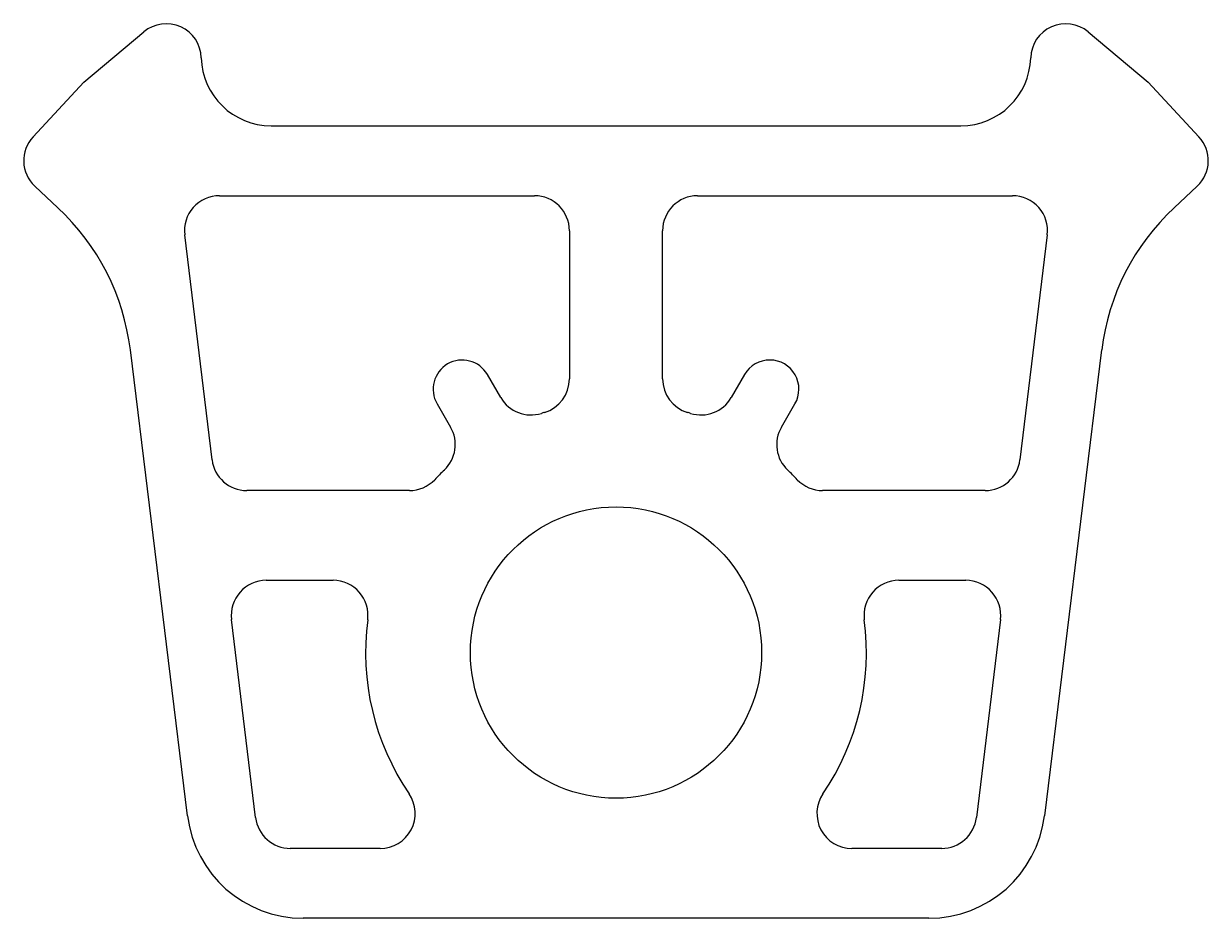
# Model space of a CAD drawing. Extents: x 1946.6 to 1997.4, y 1547 to 1585.4.
import ezdxf

# ---------------------------------------------------------------- set-up
doc = ezdxf.new("R2010")
doc.units = 0
doc.layers.get('0').update_dxf_attribs({"linetype": 'CONTINUOUS'})

msp = doc.modelspace()

# ---------------------------------------------------------------- linework, layer by layer
for p, q in [((1949.174, 1582.894), (1951.746, 1585.052)), ((1992.275, 1585.052), (1994.847, 1582.894)), ((1946.992, 1580.554), (1949.174, 1582.894)), ((1994.847, 1582.894), (1997.029, 1580.554)), ((1957.209, 1581.024), (1986.812, 1581.024)), ((1948.061, 1577.506), (1947.066, 1578.434)), ((1995.961, 1577.506), (1996.955, 1578.434)), ((1954.989, 1578.024), (1968.511, 1578.024)), ((1975.511, 1578.024), (1989.032, 1578.024)), ((1954.674, 1566.694), (1953.5, 1576.343)), ((1970.011, 1576.524), (1970.011, 1570.163)), ((1974.011, 1570.163), (1974.011, 1576.524)), ((1990.521, 1576.343), (1989.347, 1566.694)), ((1953.622, 1551.414), (1951.166, 1571.411)), ((1992.855, 1571.411), (1990.4, 1551.414)), ((1967.067, 1569.363), (1966.491, 1570.353)), ((1977.53, 1570.353), (1976.954, 1569.363)), ((1964.33, 1569.095), (1964.911, 1568.099)), ((1979.111, 1568.099), (1979.691, 1569.095)), ((1963.143, 1565.375), (1956.163, 1565.375)), ((1987.858, 1565.375), (1980.878, 1565.375)), ((1956.997, 1561.524), (1959.866, 1561.524)), ((1984.156, 1561.524), (1987.025, 1561.524)), ((1956.542, 1551.343), (1955.508, 1559.843)), ((1988.514, 1559.843), (1987.48, 1551.343)), ((1961.889, 1550.024), (1958.031, 1550.024)), ((1985.99, 1550.024), (1982.133, 1550.024)), ((1985.437, 1547.024), (1958.584, 1547.024))]:
    msp.add_line(p, q)
msp.add_circle((1972.011, 1558.424), 6.25)
for centre, radius, start, end in [((1952.711, 1583.903), 1.5, 1.533, 130), ((1991.311, 1583.903), 1.5, 50, 178.467), ((1957.209, 1584.024), 3, 181.533, 270), ((1986.812, 1584.024), 3, 270, 358.467), ((1948.089, 1579.531), 1.5, 137, 227), ((1995.932, 1579.531), 1.5, 313, 43), ((1954.989, 1576.524), 1.5, 90, 186.9373), ((1968.511, 1576.524), 1.5, 0, 90), ((1975.511, 1576.524), 1.5, 90, 180), ((1989.032, 1576.524), 1.5, 353.0627, 90), ((1941.241, 1570.192), 10, 7, 47), ((2002.781, 1570.192), 10, 133, 173), ((1965.411, 1569.724), 1.25, 30.2165, 210.2165), ((1978.611, 1569.724), 1.25, 329.7835, 149.7835), ((1968.511, 1570.163), 1.5, 286.6015, 0), ((1975.511, 1570.163), 1.5, 180, 253.3985), ((1968.363, 1570.118), 1.5, 210.2165, 287.3219), ((1975.658, 1570.118), 1.5, 252.6781, 329.7835), ((1972.011, 1558.424), 10.75, 106.6015, 107.3219), ((1972.011, 1558.424), 10.75, 72.6781, 73.3985), ((1963.614, 1567.344), 1.5, 313.2677, 30.2165), ((1980.407, 1567.344), 1.5, 149.7835, 226.7323), ((1956.163, 1566.875), 1.5, 186.9373, 270), ((1987.858, 1566.875), 1.5, 270, 353.0627), ((1972.011, 1558.424), 10.75, 133.2677, 136.3767), ((1972.011, 1558.424), 10.75, 43.6233, 46.7323), ((1963.143, 1566.875), 1.5, 270, 316.3767), ((1980.878, 1566.875), 1.5, 223.6233, 270), ((1956.997, 1560.024), 1.5, 90, 186.9373), ((1959.866, 1560.024), 1.5, 352.495, 90), ((1984.156, 1560.024), 1.5, 90, 187.505), ((1987.025, 1560.024), 1.5, 353.0627, 90), ((1972.011, 1558.424), 10.75, 172.495, 214.2819), ((1972.011, 1558.424), 10.75, 325.7181, 7.505), ((1961.889, 1551.524), 1.5, 270, 34.2819), ((1982.133, 1551.524), 1.5, 145.7181, 270), ((1958.584, 1552.024), 5, 187, 270), ((1958.031, 1551.524), 1.5, 186.9373, 270), ((1985.437, 1552.024), 5, 270, 353), ((1985.99, 1551.524), 1.5, 270, 353.0627)]:
    msp.add_arc(centre, radius, start, end)

doc.saveas('drawing.dxf')
